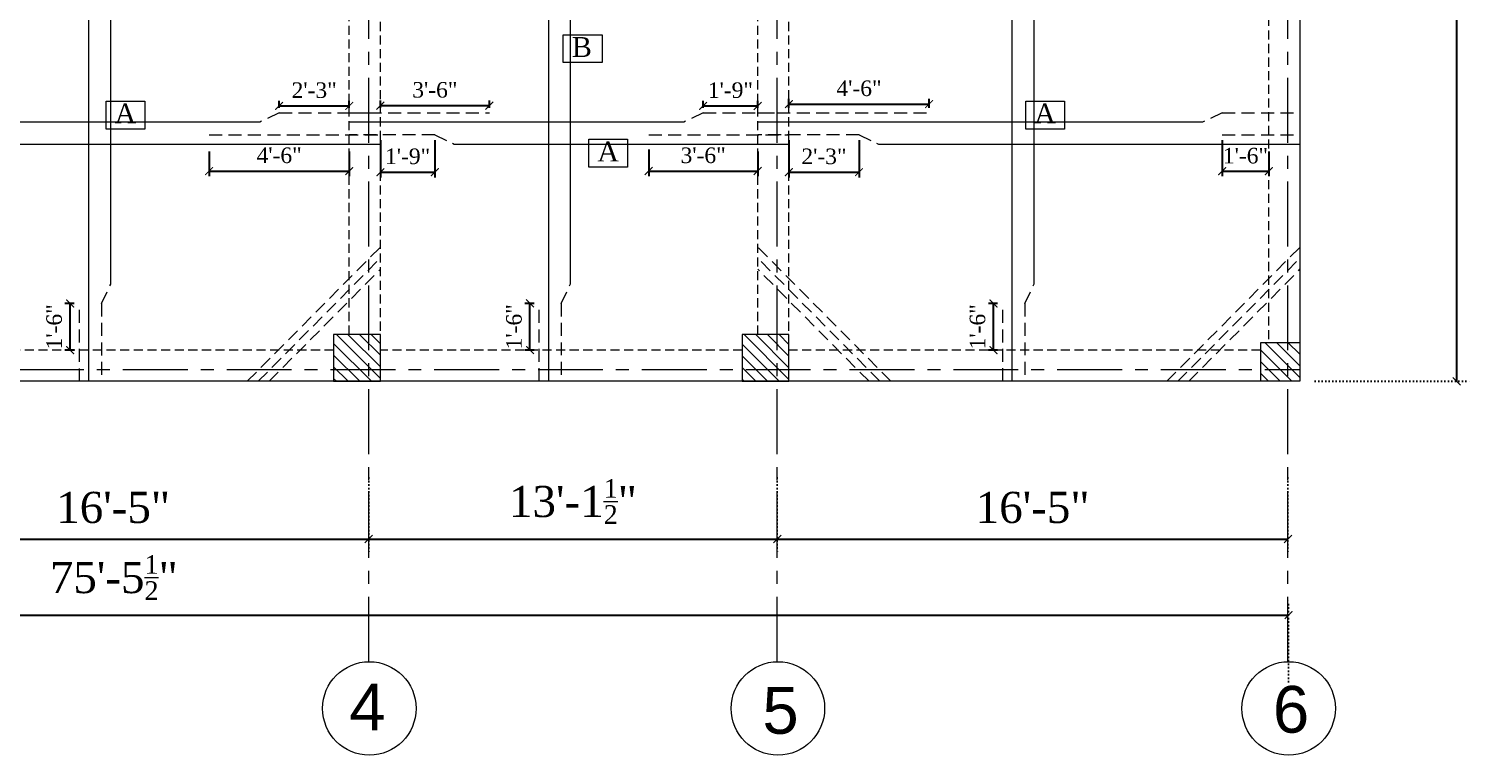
# Model space of a CAD drawing. Header units: feet. Extents: x 35006 to 48642, y 16494 to 18305.
# Drawn here: x 48086 to 48642, y 16812 to 17092 of the extents above; entities that cross this region are included whole.
import ezdxf

# ---------------------------------------------------------------- set-up
doc = ezdxf.new("R2010")
doc.units = ezdxf.units.FT
for name, pattern in [('CENTER', [2, 1.25, -0.25, 0.25, -0.25]), ('DOT2', [0.125, 0, -0.125]), ('HIDDEN', [0.375, 0.25, -0.125])]:
    doc.linetypes.add(name, pattern=pattern)
for name, color, linetype in [('0_TEXT', 1, 'Continuous'), ('DIM', 1, 'Continuous'), ('ST DIM', 11, 'Continuous'), ('ST TABLE', 2, 'Continuous'), ('ST TEX', 3, 'Continuous')]:
    doc.layers.add(name, color=color, linetype=linetype)
for name, color, linetype, lineweight in [('Column', 1, 'Continuous', 15), ('Hatch', 9, 'Continuous', 9), ('ST Beam', 7, 'Continuous', 20), ('ST GRIDS', 6, 'CENTER', 9), ('ST REINF', 1, 'Continuous', 35)]:
    doc.layers.add(name, color=color, linetype=linetype, lineweight=lineweight)
doc.styles.add('RomanS', font='times.ttf')
doc.styles.get("Standard").update_dxf_attribs({"font": 'arial.ttf'})
doc.dimstyles.new('1-1', dxfattribs={"dimtxt": 9, "dimasz": 5, "dimexe": 6, "dimexo": 6, "dimgap": 3, "dimtad": 1, "dimdec": 1, "dimzin": 0, "dimdsep": 46, "dimlunit": 4, "dimtxsty": 'RomanS', "dimblk": 'ARCHTICK', "dimcen": 0.09, "dimclrd": 256, "dimclre": 256, "dimclrt": 3, "dimadec": 0, "dimazin": 0, "dimtfac": 0.6, "dimtdec": 1, "dimtix": 1, "dimtofl": 0, "dimtmove": 1, "dimatfit": 0, "dimfxl": 1, "dimtolj": 1, "dimtzin": 0, "dimarcsym": 0})
pattern_1 = [(315, (7835.215, -63.3245), (2.24506403, 2.24506403), [])]

# ---------------------------------------------------------------- blocks, each defined once
blk = doc.blocks.new('_ArchTick')
at = {"color": 0, "const_width": 0.15}
blk.add_lwpolyline([(-0.5, -0.5), (0.5, 0.5)], dxfattribs=at)
blk = doc.blocks.new('*D362')
at = {"layer": 'Defpoints', "color": 0, "ltscale": 10, "transparency": 16777216}
for p in [(48019.74, 16924.76), (48216.66, 16924.76), (48216.66, 16895.21)]:
    blk.add_point(p, dxfattribs=at)
at = {"layer": 'ST DIM', "linetype": 'DOT2', "lineweight": -2, "ltscale": 10, "transparency": 16777216}
for p, q in [((48019.74, 16918.76), (48019.74, 16889.21)), ((48216.66, 16918.76), (48216.66, 16889.21))]:
    blk.add_line(p, q, dxfattribs=at)
at = {"layer": 'ST DIM', "lineweight": -2, "ltscale": 10, "transparency": 16777216}
blk.add_line((48019.74, 16895.21), (48216.66, 16895.21), dxfattribs=at)
at = {"layer": 'ST DIM', "lineweight": -2, "ltscale": 10, "transparency": 16777216, "xscale": 3, "yscale": 3, "zscale": 3, "rotation": 180}
blk.add_blockref('_ArchTick', (48019.74, 16895.21), dxfattribs=at)
at = {"layer": 'ST DIM', "lineweight": -2, "ltscale": 10, "transparency": 16777216, "xscale": 3, "yscale": 3, "zscale": 3}
blk.add_blockref('_ArchTick', (48216.66, 16895.21), dxfattribs=at)
at = {"layer": 'ST DIM', "color": 3, "lineweight": 13, "ltscale": 10, "transparency": 16777216, "insert": (48118.2, 16907.31), "char_height": 12, "attachment_point": 5, "style": 'RomanS'}
blk.add_mtext('\\A1;16\'-5"', dxfattribs=at)
blk = doc.blocks.new('*D363')
at = {"layer": 'Defpoints', "color": 0, "ltscale": 10, "transparency": 16777216}
for p in [(48216.66, 16924.76), (48374.1, 16924.76), (48374.1, 16895.21)]:
    blk.add_point(p, dxfattribs=at)
at = {"layer": 'ST DIM', "linetype": 'DOT2', "lineweight": -2, "ltscale": 10, "transparency": 16777216}
for p, q in [((48216.66, 16918.76), (48216.66, 16889.21)), ((48374.1, 16918.76), (48374.1, 16889.21))]:
    blk.add_line(p, q, dxfattribs=at)
at = {"layer": 'ST DIM', "lineweight": -2, "ltscale": 10, "transparency": 16777216}
blk.add_line((48216.66, 16895.21), (48374.1, 16895.21), dxfattribs=at)
at = {"layer": 'ST DIM', "lineweight": -2, "ltscale": 10, "transparency": 16777216, "xscale": 3, "yscale": 3, "zscale": 3, "rotation": 180}
blk.add_blockref('_ArchTick', (48216.66, 16895.21), dxfattribs=at)
at = {"layer": 'ST DIM', "lineweight": -2, "ltscale": 10, "transparency": 16777216, "xscale": 3, "yscale": 3, "zscale": 3}
blk.add_blockref('_ArchTick', (48374.1, 16895.21), dxfattribs=at)
at = {"layer": 'ST DIM', "color": 3, "lineweight": 13, "ltscale": 10, "transparency": 16777216, "insert": (48295.38, 16909.69), "char_height": 12, "attachment_point": 5, "style": 'RomanS'}
blk.add_mtext('\\A1;13\'-1{\\H0.6x;\\S1/2;}"', dxfattribs=at)
blk = doc.blocks.new('*D364')
at = {"layer": 'Defpoints', "color": 0, "ltscale": 10, "transparency": 16777216}
for p in [(48374.1, 16924.76), (48570.9, 16924.76), (48570.9, 16895.21)]:
    blk.add_point(p, dxfattribs=at)
at = {"layer": 'ST DIM', "linetype": 'DOT2', "lineweight": -2, "ltscale": 10, "transparency": 16777216}
for p, q in [((48374.1, 16918.76), (48374.1, 16889.21)), ((48570.9, 16918.76), (48570.9, 16889.21))]:
    blk.add_line(p, q, dxfattribs=at)
at = {"layer": 'ST DIM', "lineweight": -2, "ltscale": 10, "transparency": 16777216}
blk.add_line((48374.1, 16895.21), (48570.9, 16895.21), dxfattribs=at)
at = {"layer": 'ST DIM', "lineweight": -2, "ltscale": 10, "transparency": 16777216, "xscale": 3, "yscale": 3, "zscale": 3, "rotation": 180}
blk.add_blockref('_ArchTick', (48374.1, 16895.21), dxfattribs=at)
at = {"layer": 'ST DIM', "lineweight": -2, "ltscale": 10, "transparency": 16777216, "xscale": 3, "yscale": 3, "zscale": 3}
blk.add_blockref('_ArchTick', (48570.9, 16895.21), dxfattribs=at)
at = {"layer": 'ST DIM', "color": 3, "lineweight": 13, "ltscale": 10, "transparency": 16777216, "insert": (48472.5, 16907.31), "char_height": 12, "attachment_point": 5, "style": 'RomanS'}
blk.add_mtext('\\A1;16\'-5"', dxfattribs=at)
blk = doc.blocks.new('*D468')
at = {"layer": 'Defpoints', "color": 0, "ltscale": 10, "transparency": 16777216}
for p in [(48575.4, 17870.38), (48575.4, 16955.98), (48635.86, 16955.98)]:
    blk.add_point(p, dxfattribs=at)
at = {"layer": 'ST DIM', "linetype": 'DOT2', "lineweight": -2, "ltscale": 10, "transparency": 16777216}
for p, q in [((48581.4, 17870.38), (48641.86, 17870.38)), ((48581.4, 16955.98), (48641.86, 16955.98))]:
    blk.add_line(p, q, dxfattribs=at)
at = {"layer": 'ST DIM', "lineweight": -2, "ltscale": 10, "transparency": 16777216}
blk.add_line((48635.86, 17870.38), (48635.86, 16955.98), dxfattribs=at)
at = {"layer": 'ST DIM', "lineweight": -2, "ltscale": 10, "transparency": 16777216, "xscale": 3, "yscale": 3, "zscale": 3}
for p, rotation in [((48635.86, 17870.38), 90), ((48635.86, 16955.98), 270)]:
    blk.add_blockref('_ArchTick', p, dxfattribs=dict(at, rotation=rotation))
at = {"layer": 'ST DIM', "color": 3, "lineweight": 13, "ltscale": 10, "transparency": 16777216, "insert": (48621.35, 17413.18), "char_height": 12, "attachment_point": 5, "rotation": 90, "style": 'RomanS'}
blk.add_mtext('\\A1;76\'-2{\\H0.6x;\\S1/2;}"', dxfattribs=at)
blk = doc.blocks.new('*D365')
at = {"layer": 'Defpoints', "color": 0, "ltscale": 10, "transparency": 16777216}
for p in [(48571.15, 16865.87), (47665.75, 16834.29), (48571.15, 16834.29)]:
    blk.add_point(p, dxfattribs=at)
at = {"layer": 'ST DIM', "linetype": 'DOT2', "lineweight": -2, "ltscale": 10, "transparency": 16777216}
for p, q in [((47665.75, 16840.29), (47665.75, 16871.87)), ((48571.15, 16840.29), (48571.15, 16871.87))]:
    blk.add_line(p, q, dxfattribs=at)
at = {"layer": 'ST DIM', "lineweight": -2, "ltscale": 10, "transparency": 16777216}
blk.add_line((47665.75, 16865.87), (48571.15, 16865.87), dxfattribs=at)
at = {"layer": 'ST DIM', "lineweight": -2, "ltscale": 10, "transparency": 16777216, "xscale": 3, "yscale": 3, "zscale": 3, "rotation": 180}
blk.add_blockref('_ArchTick', (47665.75, 16865.87), dxfattribs=at)
at = {"layer": 'ST DIM', "lineweight": -2, "ltscale": 10, "transparency": 16777216, "xscale": 3, "yscale": 3, "zscale": 3}
blk.add_blockref('_ArchTick', (48571.15, 16865.87), dxfattribs=at)
at = {"layer": 'ST DIM', "color": 3, "lineweight": 13, "ltscale": 10, "transparency": 16777216, "insert": (48118.45, 16880.38), "char_height": 12, "attachment_point": 5, "style": 'RomanS'}
blk.add_mtext('\\A1;75\'-5{\\H0.6x;\\S1/2;}"', dxfattribs=at)
blk = doc.blocks.new('*D527')
at = {"layer": 'Defpoints', "color": 0, "transparency": 16777216}
for p in [(48182.16, 17059.41), (48209.16, 17062.1), (48209.16, 17059.41)]:
    blk.add_point(p, dxfattribs=at)
at = {"layer": 'ST DIM', "lineweight": -2, "transparency": 16777216}
for p, q in [((48182.16, 17061.41), (48182.16, 17064.1)), ((48209.16, 17061.41), (48209.16, 17064.1)), ((48182.16, 17062.1), (48209.16, 17062.1))]:
    blk.add_line(p, q, dxfattribs=at)
at = {"layer": 'ST DIM', "lineweight": -2, "transparency": 16777216, "xscale": 3, "yscale": 3, "zscale": 3, "rotation": 180}
blk.add_blockref('_ArchTick', (48182.16, 17062.1), dxfattribs=at)
at = {"layer": 'ST DIM', "lineweight": -2, "transparency": 16777216, "xscale": 3, "yscale": 3, "zscale": 3}
blk.add_blockref('_ArchTick', (48209.16, 17062.1), dxfattribs=at)
at = {"layer": 'ST DIM', "color": 3, "lineweight": 9, "transparency": 16777216, "insert": (48195.66, 17068.15), "char_height": 6, "attachment_point": 5, "style": 'RomanS'}
blk.add_mtext('\\A1;2\'-3"', dxfattribs=at)
blk = doc.blocks.new('*D442')
at = {"layer": 'Defpoints', "color": 0, "transparency": 16777216}
for p in [(48155.16, 17046.53), (48209.16, 17046.53), (48209.16, 17037)]:
    blk.add_point(p, dxfattribs=at)
at = {"layer": 'ST DIM', "lineweight": -2, "transparency": 16777216}
for p, q in [((48155.16, 17044.53), (48155.16, 17035)), ((48209.16, 17044.53), (48209.16, 17035)), ((48155.16, 17037), (48209.16, 17037))]:
    blk.add_line(p, q, dxfattribs=at)
at = {"layer": 'ST DIM', "lineweight": -2, "transparency": 16777216, "xscale": 3, "yscale": 3, "zscale": 3, "rotation": 180}
blk.add_blockref('_ArchTick', (48155.16, 17037), dxfattribs=at)
at = {"layer": 'ST DIM', "lineweight": -2, "transparency": 16777216, "xscale": 3, "yscale": 3, "zscale": 3}
blk.add_blockref('_ArchTick', (48209.16, 17037), dxfattribs=at)
at = {"layer": 'ST DIM', "color": 3, "lineweight": 9, "transparency": 16777216, "insert": (48182.16, 17043.05), "char_height": 6, "attachment_point": 5, "style": 'RomanS'}
blk.add_mtext('\\A1;4\'-6"', dxfattribs=at)
blk = doc.blocks.new('*D444')
at = {"layer": 'Defpoints', "color": 0, "transparency": 16777216}
for p in [(48221.16, 17050.91), (48242.16, 17050.91), (48242.16, 17036.59)]:
    blk.add_point(p, dxfattribs=at)
at = {"layer": 'ST DIM', "lineweight": -2, "transparency": 16777216}
for p, q in [((48221.16, 17048.91), (48221.16, 17034.59)), ((48242.16, 17048.91), (48242.16, 17034.59)), ((48221.16, 17036.59), (48242.16, 17036.59))]:
    blk.add_line(p, q, dxfattribs=at)
at = {"layer": 'ST DIM', "lineweight": -2, "transparency": 16777216, "xscale": 3, "yscale": 3, "zscale": 3, "rotation": 180}
blk.add_blockref('_ArchTick', (48221.16, 17036.59), dxfattribs=at)
at = {"layer": 'ST DIM', "lineweight": -2, "transparency": 16777216, "xscale": 3, "yscale": 3, "zscale": 3}
blk.add_blockref('_ArchTick', (48242.16, 17036.59), dxfattribs=at)
at = {"layer": 'ST DIM', "color": 3, "lineweight": 9, "transparency": 16777216, "insert": (48231.66, 17042.65), "char_height": 6, "attachment_point": 5, "style": 'RomanS'}
blk.add_mtext('\\A1;1\'-9"', dxfattribs=at)
blk = doc.blocks.new('*D530')
at = {"layer": 'Defpoints', "color": 0, "transparency": 16777216}
for p in [(48345.55, 17059.41), (48366.55, 17062.1), (48366.55, 17059.41)]:
    blk.add_point(p, dxfattribs=at)
at = {"layer": 'ST DIM', "lineweight": -2, "transparency": 16777216}
for p, q in [((48345.55, 17061.41), (48345.55, 17064.1)), ((48366.55, 17061.41), (48366.55, 17064.1)), ((48345.55, 17062.1), (48366.55, 17062.1))]:
    blk.add_line(p, q, dxfattribs=at)
at = {"layer": 'ST DIM', "lineweight": -2, "transparency": 16777216, "xscale": 3, "yscale": 3, "zscale": 3, "rotation": 180}
blk.add_blockref('_ArchTick', (48345.55, 17062.1), dxfattribs=at)
at = {"layer": 'ST DIM', "lineweight": -2, "transparency": 16777216, "xscale": 3, "yscale": 3, "zscale": 3}
blk.add_blockref('_ArchTick', (48366.55, 17062.1), dxfattribs=at)
at = {"layer": 'ST DIM', "color": 3, "lineweight": 9, "transparency": 16777216, "insert": (48356.05, 17068.16), "char_height": 6, "attachment_point": 5, "style": 'RomanS'}
blk.add_mtext('\\A1;1\'-9"', dxfattribs=at)
blk = doc.blocks.new('*D445')
at = {"layer": 'Defpoints', "color": 0, "transparency": 16777216}
for p in [(48324.56, 17047.36), (48366.55, 17046.53), (48366.55, 17037)]:
    blk.add_point(p, dxfattribs=at)
at = {"layer": 'ST DIM', "lineweight": -2, "transparency": 16777216}
for p, q in [((48324.56, 17045.36), (48324.56, 17035)), ((48366.55, 17044.53), (48366.55, 17035)), ((48324.56, 17037), (48366.55, 17037))]:
    blk.add_line(p, q, dxfattribs=at)
at = {"layer": 'ST DIM', "lineweight": -2, "transparency": 16777216, "xscale": 3, "yscale": 3, "zscale": 3, "rotation": 180}
blk.add_blockref('_ArchTick', (48324.56, 17037), dxfattribs=at)
at = {"layer": 'ST DIM', "lineweight": -2, "transparency": 16777216, "xscale": 3, "yscale": 3, "zscale": 3}
blk.add_blockref('_ArchTick', (48366.55, 17037), dxfattribs=at)
at = {"layer": 'ST DIM', "color": 3, "lineweight": 9, "transparency": 16777216, "insert": (48345.55, 17043.05), "char_height": 6, "attachment_point": 5, "style": 'RomanS'}
blk.add_mtext('\\A1;3\'-6"', dxfattribs=at)
blk = doc.blocks.new('*D531')
at = {"layer": 'Defpoints', "color": 0, "transparency": 16777216}
for p in [(48263.16, 17062.23), (48221.16, 17059.41), (48263.16, 17059.41)]:
    blk.add_point(p, dxfattribs=at)
at = {"layer": 'ST DIM', "lineweight": -2, "transparency": 16777216}
for p, q in [((48221.16, 17061.41), (48221.16, 17064.23)), ((48221.16, 17062.23), (48263.16, 17062.23)), ((48263.16, 17061.41), (48263.16, 17064.23))]:
    blk.add_line(p, q, dxfattribs=at)
at = {"layer": 'ST DIM', "lineweight": -2, "transparency": 16777216, "xscale": 3, "yscale": 3, "zscale": 3, "rotation": 180}
blk.add_blockref('_ArchTick', (48221.16, 17062.23), dxfattribs=at)
at = {"layer": 'ST DIM', "lineweight": -2, "transparency": 16777216, "xscale": 3, "yscale": 3, "zscale": 3}
blk.add_blockref('_ArchTick', (48263.16, 17062.23), dxfattribs=at)
at = {"layer": 'ST DIM', "color": 3, "lineweight": 9, "transparency": 16777216, "insert": (48242.16, 17068.28), "char_height": 6, "attachment_point": 5, "style": 'RomanS'}
blk.add_mtext('\\A1;3\'-6"', dxfattribs=at)
blk = doc.blocks.new('*D446')
at = {"layer": 'Defpoints', "color": 0, "transparency": 16777216}
for p in [(48378.6, 17050.91), (48405.6, 17050.91), (48405.6, 17036.59)]:
    blk.add_point(p, dxfattribs=at)
at = {"layer": 'ST DIM', "lineweight": -2, "transparency": 16777216}
for p, q in [((48378.6, 17048.91), (48378.6, 17034.59)), ((48405.6, 17048.91), (48405.6, 17034.59)), ((48378.6, 17036.59), (48405.6, 17036.59))]:
    blk.add_line(p, q, dxfattribs=at)
at = {"layer": 'ST DIM', "lineweight": -2, "transparency": 16777216, "xscale": 3, "yscale": 3, "zscale": 3, "rotation": 180}
blk.add_blockref('_ArchTick', (48378.6, 17036.59), dxfattribs=at)
at = {"layer": 'ST DIM', "lineweight": -2, "transparency": 16777216, "xscale": 3, "yscale": 3, "zscale": 3}
blk.add_blockref('_ArchTick', (48405.6, 17036.59), dxfattribs=at)
at = {"layer": 'ST DIM', "color": 3, "lineweight": 9, "transparency": 16777216, "insert": (48392.1, 17042.64), "char_height": 6, "attachment_point": 5, "style": 'RomanS'}
blk.add_mtext('\\A1;2\'-3"', dxfattribs=at)
blk = doc.blocks.new('*D447')
at = {"layer": 'Defpoints', "color": 0, "transparency": 16777216}
for p in [(48545.52, 17050.91), (48563.52, 17046.53), (48563.52, 17037)]:
    blk.add_point(p, dxfattribs=at)
at = {"layer": 'ST DIM', "lineweight": -2, "transparency": 16777216}
for p, q in [((48545.52, 17048.91), (48545.52, 17035)), ((48563.52, 17044.53), (48563.52, 17035)), ((48545.52, 17037), (48563.52, 17037))]:
    blk.add_line(p, q, dxfattribs=at)
at = {"layer": 'ST DIM', "lineweight": -2, "transparency": 16777216, "xscale": 3, "yscale": 3, "zscale": 3, "rotation": 180}
blk.add_blockref('_ArchTick', (48545.52, 17037), dxfattribs=at)
at = {"layer": 'ST DIM', "lineweight": -2, "transparency": 16777216, "xscale": 3, "yscale": 3, "zscale": 3}
blk.add_blockref('_ArchTick', (48563.52, 17037), dxfattribs=at)
at = {"layer": 'ST DIM', "color": 3, "lineweight": 9, "transparency": 16777216, "insert": (48554.52, 17042.91), "char_height": 6, "attachment_point": 5, "style": 'RomanS'}
blk.add_mtext('\\A1;1\'-6"', dxfattribs=at)
blk = doc.blocks.new('*D532')
at = {"layer": 'Defpoints', "color": 0, "transparency": 16777216}
for p in [(48432.6, 17062.82), (48378.6, 17059.41), (48432.6, 17059.41)]:
    blk.add_point(p, dxfattribs=at)
at = {"layer": 'ST DIM', "lineweight": -2, "transparency": 16777216}
for p, q in [((48378.6, 17061.41), (48378.6, 17064.82)), ((48378.6, 17062.82), (48432.6, 17062.82)), ((48432.6, 17061.41), (48432.6, 17064.82))]:
    blk.add_line(p, q, dxfattribs=at)
at = {"layer": 'ST DIM', "lineweight": -2, "transparency": 16777216, "xscale": 3, "yscale": 3, "zscale": 3, "rotation": 180}
blk.add_blockref('_ArchTick', (48378.6, 17062.82), dxfattribs=at)
at = {"layer": 'ST DIM', "lineweight": -2, "transparency": 16777216, "xscale": 3, "yscale": 3, "zscale": 3}
blk.add_blockref('_ArchTick', (48432.6, 17062.82), dxfattribs=at)
at = {"layer": 'ST DIM', "color": 3, "lineweight": 9, "transparency": 16777216, "insert": (48405.6, 17068.88), "char_height": 6, "attachment_point": 5, "style": 'RomanS'}
blk.add_mtext('\\A1;4\'-6"', dxfattribs=at)
blk = doc.blocks.new('*D534')
at = {"layer": 'Defpoints', "color": 0, "transparency": 16777216}
for p in [(48101.64, 16985.98), (48105.2, 16985.98), (48105.2, 16967.98)]:
    blk.add_point(p, dxfattribs=at)
at = {"layer": 'ST DIM', "lineweight": -2, "transparency": 16777216}
for p, q in [((48103.2, 16985.98), (48099.64, 16985.98)), ((48101.64, 16967.98), (48101.64, 16985.98)), ((48103.2, 16967.98), (48099.64, 16967.98))]:
    blk.add_line(p, q, dxfattribs=at)
at = {"layer": 'ST DIM', "lineweight": -2, "transparency": 16777216, "xscale": 3, "yscale": 3, "zscale": 3}
for p, rotation in [((48101.64, 16985.98), 90), ((48101.64, 16967.98), 270)]:
    blk.add_blockref('_ArchTick', p, dxfattribs=dict(at, rotation=rotation))
at = {"layer": 'ST DIM', "color": 3, "lineweight": 9, "transparency": 16777216, "insert": (48095.48, 16976.98), "char_height": 6, "attachment_point": 5, "rotation": 90, "style": 'RomanS'}
blk.add_mtext('\\A1;1\'-6"', dxfattribs=at)
blk = doc.blocks.new('*D535')
at = {"layer": 'Defpoints', "color": 0, "transparency": 16777216}
for p in [(48278.82, 16986), (48282.38, 16986), (48282.38, 16968)]:
    blk.add_point(p, dxfattribs=at)
at = {"layer": 'ST DIM', "lineweight": -2, "transparency": 16777216}
for p, q in [((48280.38, 16986), (48276.82, 16986)), ((48278.82, 16968), (48278.82, 16986)), ((48280.38, 16968), (48276.82, 16968))]:
    blk.add_line(p, q, dxfattribs=at)
at = {"layer": 'ST DIM', "lineweight": -2, "transparency": 16777216, "xscale": 3, "yscale": 3, "zscale": 3}
for p, rotation in [((48278.82, 16986), 90), ((48278.82, 16968), 270)]:
    blk.add_blockref('_ArchTick', p, dxfattribs=dict(at, rotation=rotation))
at = {"layer": 'ST DIM', "color": 3, "lineweight": 9, "transparency": 16777216, "insert": (48272.66, 16977), "char_height": 6, "attachment_point": 5, "rotation": 90, "style": 'RomanS'}
blk.add_mtext('\\A1;1\'-6"', dxfattribs=at)
blk = doc.blocks.new('*D537')
at = {"layer": 'Defpoints', "color": 0, "transparency": 16777216}
for p in [(48457.44, 16986), (48461, 16986), (48461, 16968)]:
    blk.add_point(p, dxfattribs=at)
at = {"layer": 'ST DIM', "lineweight": -2, "transparency": 16777216}
for p, q in [((48459, 16986), (48455.44, 16986)), ((48457.44, 16968), (48457.44, 16986)), ((48459, 16968), (48455.44, 16968))]:
    blk.add_line(p, q, dxfattribs=at)
at = {"layer": 'ST DIM', "lineweight": -2, "transparency": 16777216, "xscale": 3, "yscale": 3, "zscale": 3}
for p, rotation in [((48457.44, 16986), 90), ((48457.44, 16968), 270)]:
    blk.add_blockref('_ArchTick', p, dxfattribs=dict(at, rotation=rotation))
at = {"layer": 'ST DIM', "color": 3, "lineweight": 9, "transparency": 16777216, "insert": (48451.28, 16977), "char_height": 6, "attachment_point": 5, "rotation": 90, "style": 'RomanS'}
blk.add_mtext('\\A1;1\'-6"', dxfattribs=at)

msp = doc.modelspace()

# ---------------------------------------------------------------- hatches: boundary and pattern name
at = {"layer": 'Hatch', "lineweight": 9, "transparency": 33554505}
h = msp.add_hatch(dxfattribs=at)
h.set_pattern_fill('ANSI31', color=253, angle=-90)
h.set_pattern_definition(pattern_1)
h.paths.add_polyline_path([(48221.16, 16955.98), (48221.16, 16973.98), (48203.16, 16973.98), (48203.16, 16955.98)])
h = msp.add_hatch(dxfattribs=at)
h.set_pattern_fill('ANSI31', color=253, angle=-90)
h.set_pattern_definition(pattern_1)
h.paths.add_polyline_path([(48378.6, 16955.98), (48378.6, 16973.98), (48360.6, 16973.98), (48360.6, 16955.98)])
h = msp.add_hatch(dxfattribs=at)
h.set_pattern_fill('ANSI31', color=253, angle=-90)
h.set_pattern_definition(pattern_1)
h.paths.add_polyline_path([(48560.4, 16970.98), (48560.4, 16955.98), (48575.4, 16955.98), (48575.4, 16970.98)])

# ---------------------------------------------------------------- linework, layer by layer
at = {"layer": 'Column', "lineweight": 18}
for points in [[(48203.16, 16955.98), (48221.16, 16955.98), (48221.16, 16973.98), (48203.16, 16973.98)], [(48360.6, 16955.98), (48378.6, 16955.98), (48378.6, 16973.98), (48360.6, 16973.98)], [(48560.4, 16970.98), (48575.4, 16970.98), (48575.4, 16955.98), (48560.4, 16955.98)]]:
    msp.add_lwpolyline(points, close=True, dxfattribs=at)
at = {"layer": 'DIM', "lineweight": 13}
for centre in [(48216.91, 16829.93), (48374.35, 16829.93), (48571.15, 16829.93)]:
    msp.add_circle(centre, 18, dxfattribs=at)
at = {"layer": 'ST Beam', "linetype": 'Continuous', "lineweight": 15, "ltscale": 10}
for p, q in [((48575.4, 17870.38), (48575.4, 16955.98)), ((48575.4, 16955.98), (47661, 16955.98))]:
    msp.add_line(p, q, dxfattribs=at)
at = {"layer": 'ST Beam', "linetype": 'HIDDEN', "lineweight": 13, "ltscale": 14}
for p, q in [((48221.16, 16964.98), (48221.16, 17858.38)), ((48378.6, 16964.98), (48378.6, 17858.38)), ((48209.16, 16973.98), (48209.16, 17140.73)), ((48366.6, 16973.98), (48366.6, 17140.73)), ((48563.4, 17143.73), (48563.4, 16970.98)), ((48203.16, 16967.98), (48024.24, 16967.98)), ((48360.6, 16967.98), (48221.16, 16967.98)), ((48560.4, 16967.98), (48378.6, 16967.98))]:
    msp.add_line(p, q, dxfattribs=at)
at = {"layer": 'ST GRIDS', "color": 251, "lineweight": 13, "ltscale": 20}
for p, q in [((48216.66, 16847.93), (48216.66, 17870.38)), ((48374.1, 16847.93), (48374.1, 17870.38)), ((48570.9, 16847.93), (48570.9, 17870.38)), ((47561.95, 16960.48), (48575.4, 16960.48))]:
    msp.add_line(p, q, dxfattribs=at)
at = {"layer": 'ST REINF', "lineweight": 18}
for p, q in [((48117.25, 16993.48), (48117.25, 17161.78)), ((48294.43, 16993.5), (48294.43, 17161.8)), ((48473.05, 16993.5), (48473.05, 17161.8)), ((48108.75, 17115.28), (48108.75, 16955.98)), ((48285.93, 17115.3), (48285.93, 16956)), ((48464.55, 17115.3), (48464.55, 16956)), ((48174.66, 17055.86), (48012.24, 17055.86)), ((48338.05, 17055.86), (48209.16, 17055.86)), ((48538.02, 17055.86), (48366.6, 17055.86)), ((48058.74, 17047.36), (48221.16, 17047.36)), ((48249.66, 17047.36), (48378.55, 17047.36)), ((48413.1, 17047.36), (48575.52, 17047.36))]:
    msp.add_line(p, q, dxfattribs=at)
at = {"layer": 'ST REINF', "linetype": 'HIDDEN', "lineweight": 18, "ltscale": 20}
for p, q in [((48182.16, 17059.41), (48174.66, 17055.86)), ((48182.16, 17059.41), (48221.16, 17059.41)), ((48209.16, 17059.41), (48263.16, 17059.41)), ((48345.55, 17059.41), (48338.05, 17055.86)), ((48345.55, 17059.41), (48378.55, 17059.41)), ((48366.6, 17059.41), (48432.6, 17059.41)), ((48545.52, 17059.41), (48538.02, 17055.86)), ((48545.52, 17059.41), (48575.52, 17059.41)), ((48155.16, 17050.91), (48221.16, 17050.91)), ((48242.16, 17050.91), (48209.16, 17050.91)), ((48242.16, 17050.91), (48249.66, 17047.36)), ((48324.56, 17050.91), (48378.56, 17050.91)), ((48405.6, 17050.91), (48366.6, 17050.91)), ((48405.6, 17050.91), (48413.1, 17047.36)), ((48545.52, 17050.91), (48575.52, 17050.91)), ((48169.86, 16955.98), (48221.16, 17007.7)), ((48417.9, 16955.98), (48366.6, 17007.7)), ((48524.22, 16955.98), (48575.52, 17007.7)), ((48174.09, 16955.98), (48221.16, 17003.44)), ((48413.68, 16955.98), (48366.6, 17003.44)), ((48528.45, 16955.98), (48575.52, 17003.44)), ((48178.31, 16955.98), (48221.16, 16999.18)), ((48409.45, 16955.98), (48366.6, 16999.18)), ((48532.67, 16955.98), (48575.52, 16999.18)), ((48113.7, 16985.98), (48117.25, 16993.48)), ((48290.88, 16986), (48294.43, 16993.5)), ((48469.5, 16986), (48473.05, 16993.5)), ((48105.2, 16955.98), (48105.2, 16985.98)), ((48113.7, 16985.98), (48113.7, 16955.98)), ((48282.38, 16956), (48282.38, 16986)), ((48290.88, 16986), (48290.88, 16956)), ((48461, 16956), (48461, 16986)), ((48469.5, 16986), (48469.5, 16956))]:
    msp.add_line(p, q, dxfattribs=at)
at = {"layer": 'ST TABLE', "color": 2, "lineweight": 9}
for points in [[(48291.66, 17089.55), (48306.64, 17089.55), (48306.64, 17078.83), (48291.66, 17078.83)], [(48115.46, 17063.94), (48130.44, 17063.94), (48130.44, 17053.22), (48115.46, 17053.22)], [(48469.82, 17063.94), (48484.8, 17063.94), (48484.8, 17053.22), (48469.82, 17053.22)], [(48301.48, 17049.26), (48316.45, 17049.26), (48316.45, 17038.55), (48301.48, 17038.55)]]:
    msp.add_lwpolyline(points, close=True, dxfattribs=at)

# ---------------------------------------------------------------- texts
at = {"layer": '0_TEXT', "color": 2, "char_height": 18, "attachment_point": 1}
for s, insert in [('4', (48209.2, 16839.49)), ('5', (48368.37, 16838.18)), ('6', (48565.09, 16838.59))]:
    msp.add_mtext_dynamic_manual_height_columns(s, width=33.971, gutter_width=30, heights=[0], dxfattribs=dict(at, insert=insert))
at = {"layer": 'ST TEX', "color": 3, "lineweight": 9, "transparency": 33554684, "style": 'RomanS'}
for s, p in [('B', (48294.95, 17080.99)), ('A', (48118.75, 17055.38)), ('A', (48473.11, 17055.38)), ('A', (48304.77, 17040.7))]:
    msp.add_text(s, height=7.65, dxfattribs=at).set_placement(p)

# ---------------------------------------------------------------- dimensions: what is measured, and where the dimension line sits
at = {"layer": 'ST DIM', "lineweight": 13, "ltscale": 10}
dim = msp.add_linear_dim(base=(48635.86, 16955.98), p1=(48575.4, 17870.38), p2=(48575.4, 16955.98), angle=90, dimstyle='1-1', override={"dimtxt": 12, "dimasz": 3, "dimgap": 6, "dimpost": '\\X'}, dxfattribs=at)
dim.commit()
dim.dimension.update_dxf_attribs({"geometry": '*D468', "text_midpoint": (48621.35, 17413.18)})
at = {"layer": 'ST DIM', "lineweight": 9}
for base, p1, p2, picture, middle in [((48209.16, 17062.1), (48182.16, 17059.41), (48209.16, 17059.41), '*D527', (48195.66, 17068.15)), ((48263.16, 17062.23), (48221.16, 17059.41), (48263.16, 17059.41), '*D531', (48242.16, 17068.28)), ((48432.6, 17062.82), (48378.6, 17059.41), (48432.6, 17059.41), '*D532', (48405.6, 17068.88)), ((48209.16, 17037), (48155.16, 17046.53), (48209.16, 17046.53), '*D442', (48182.16, 17043.05)), ((48366.55, 17037), (48324.56, 17047.36), (48366.55, 17046.53), '*D445', (48345.55, 17043.05))]:
    dim = msp.add_linear_dim(base=base, p1=p1, p2=p2, dimstyle='1-1', override={"dimtxt": 6, "dimasz": 3, "dimexe": 2, "dimexo": 2, "dimpost": '\\X'}, dxfattribs=at)
    dim.commit()
    dim.dimension.update_dxf_attribs({"geometry": picture, "text_midpoint": middle})
for base, p1, p2, picture, middle in [((48366.55, 17062.1), (48345.55, 17059.41), (48366.55, 17059.41), '*D530', (48356.05, 17062.1)), ((48242.16, 17036.59), (48221.16, 17050.91), (48242.16, 17050.91), '*D444', (48231.66, 17036.59)), ((48405.6, 17036.59), (48378.6, 17050.91), (48405.6, 17050.91), '*D446', (48392.1, 17036.59)), ((48563.52, 17037), (48545.52, 17050.91), (48563.52, 17046.53), '*D447', (48554.52, 17036.85))]:
    dim = msp.add_linear_dim(base=base, p1=p1, p2=p2, dimstyle='1-1', override={"dimtxt": 6, "dimasz": 3, "dimexe": 2, "dimexo": 2, "dimpost": '\\X'}, dxfattribs=at)
    dim.commit()
    dim.dimension.update_dxf_attribs({"geometry": picture, "text_midpoint": middle, "dimtype": 160})
for base, p1, p2, picture, middle in [((48101.64, 16985.98), (48105.2, 16967.98), (48105.2, 16985.98), '*D534', (48101.53, 16976.98)), ((48278.82, 16986), (48282.38, 16968), (48282.38, 16986), '*D535', (48278.71, 16977)), ((48457.44, 16986), (48461, 16968), (48461, 16986), '*D537', (48457.33, 16977))]:
    dim = msp.add_linear_dim(base=base, p1=p1, p2=p2, angle=90, dimstyle='1-1', override={"dimtxt": 6, "dimasz": 3, "dimexe": 2, "dimexo": 2, "dimpost": '\\X'}, dxfattribs=at)
    dim.commit()
    dim.dimension.update_dxf_attribs({"geometry": picture, "text_midpoint": middle, "dimtype": 160})
at = {"layer": 'ST DIM', "lineweight": 13, "ltscale": 10}
for base, p1, p2, picture, middle in [((48216.66, 16895.21), (48019.74, 16924.76), (48216.66, 16924.76), '*D362', (48118.2, 16907.31)), ((48374.1, 16895.21), (48216.66, 16924.76), (48374.1, 16924.76), '*D363', (48295.38, 16909.69)), ((48570.9, 16895.21), (48374.1, 16924.76), (48570.9, 16924.76), '*D364', (48472.5, 16907.31)), ((48571.15, 16865.87), (47665.75, 16834.29), (48571.15, 16834.29), '*D365', (48118.45, 16880.38))]:
    dim = msp.add_linear_dim(base=base, p1=p1, p2=p2, dimstyle='1-1', override={"dimtxt": 12, "dimasz": 3, "dimgap": 6, "dimpost": '\\X'}, dxfattribs=at)
    dim.commit()
    dim.dimension.update_dxf_attribs({"geometry": picture, "text_midpoint": middle})

doc.saveas('drawing.dxf')
